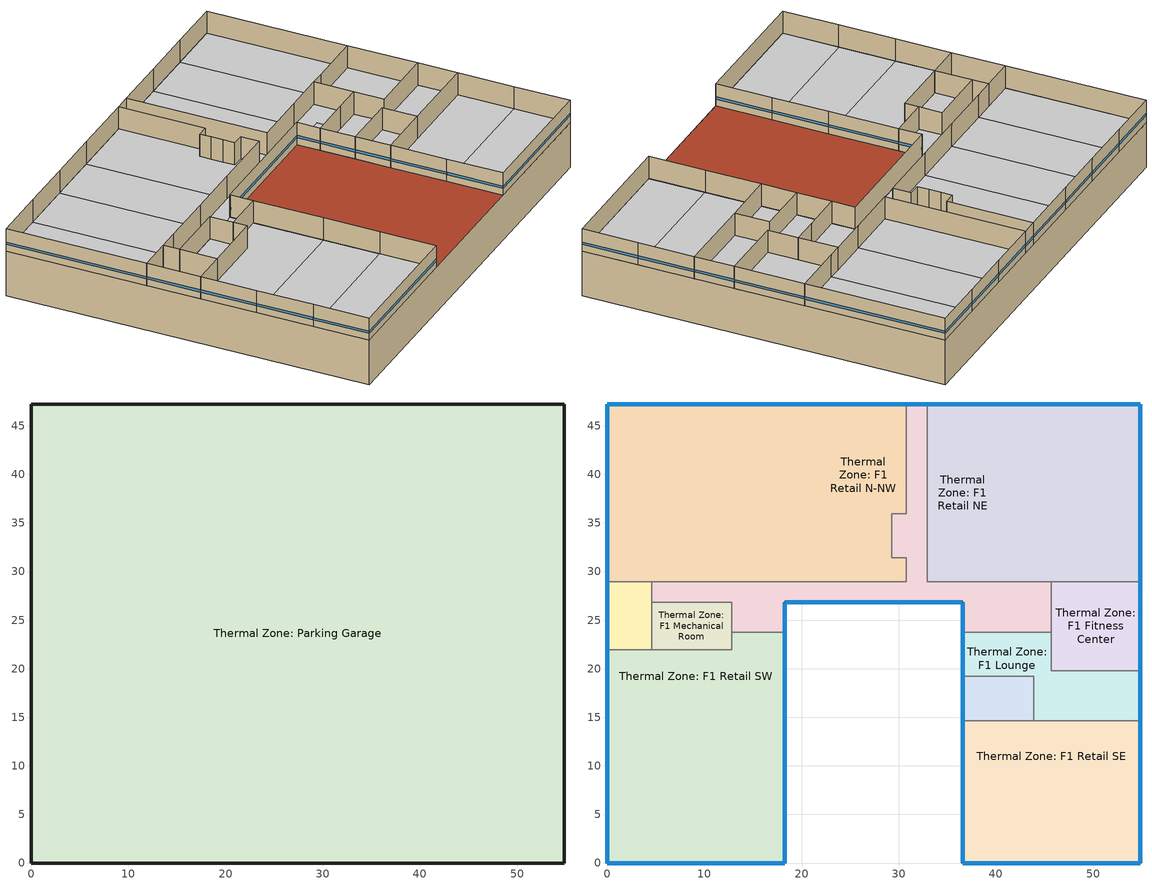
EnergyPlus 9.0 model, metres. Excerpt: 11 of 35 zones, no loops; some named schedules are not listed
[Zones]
Thermal Zone: Parking Garage
 floor ground (Surface 171 SlabOnOrBelowGradeF073): 54.86,47.24 54.86,0 0,0 0,47.24 z-6.1
 wall ground (Surface 172-uw BelowGradeWallC114): 0,0 54.86,0 z-6.1:0
 wall ground (Surface 173-uw BelowGradeWallC114): 0,47.24 0,0 z-6.1:0
 wall ground (Surface 174-uw BelowGradeWallC114): 54.86,47.24 0,47.24 z-6.1:0
 wall ground (Surface 175-uw BelowGradeWallC114): 54.86,0 54.86,47.24 z-6.1:0
 roof outside (FlatNonresWoodFramingAndOtherRoofUnconditioned): 36.58,0 36.58,26.82 18.29,26.82 18.29,0 z0
Thermal Zone: F1 Business Center
 floor to Thermal Zone: Parking Garage (OtherFloorU071): 43.89,19.2 43.89,14.63 36.58,14.63 36.58,19.2 z0
 wall outside (MetalFrameWallU062): 36.58,19.2 36.58,14.63 z0:3.05
 wall to Thermal Zone: F1 Lounge (MetalFrameWallInterior): 43.89,19.2 36.58,19.2 z0:3.05
 wall to Thermal Zone: F1 Corridor (MetalFrameWallInterior): 43.89,14.63 43.89,19.2 36.58,19.2 z0:3.05
 wall to Thermal Zone: F1 Retail SE (MetalFrameWallInterior): 36.58,14.63 43.89,14.63 z0:3.05
 window (Nonres Fixed Window): 36.58,19.18 36.58,14.66 z0.94:1.25
Thermal Zone: F1 Corridor
 floor to Thermal Zone: Parking Garage (OtherFloorU071): 30.78,32.92 30.78,31.39 29.26,31.39 29.26,32.92 z0; 30.78,34.44 30.78,32.92 29.26,32.92 29.26,34.44 z0; 30.78,35.97 30.78,34.44 29.26,34.44 29.26,35.97 z0; 32.92,47.24 32.92,28.96 45.72,28.96 45.72,23.77 42.06,23.77 42.06,26.82 4.57,26.82 4.57,28.96 30.78,28.96 30.78,47.24 z0; 18.29,26.82 18.29,23.77 12.8,23.77 12.8,26.82 z0; 42.06,26.82 42.06,23.77 36.58,23.77 36.58,26.82 z0
 wall outside (MetalFrameWallU062): 32.92,47.24 30.78,47.24 / 18.29,23.77 18.29,26.82 36.58,26.82 36.58,23.77 z0:3.05
 wall to Thermal Zone: F1 Retail N-NW (MetalFrameWallInterior): 30.78,47.24 30.78,35.97 29.26,35.97 29.26,34.44 29.26,32.92 29.26,31.39 30.78,31.39 30.78,28.96 21.95,28.96 14.63,28.96 7.32,28.96 4.57,28.96 z0:3.05
 wall to Thermal Zone: F1 Retail SW (MetalFrameWallInterior): 12.8,23.77 18.29,23.77 z0:3.05
 wall to Thermal Zone: F1 Lounge (MetalFrameWallInterior): 36.58,23.77 42.06,23.77 45.72,23.77 z0:3.05
 wall to Thermal Zone: F1 Mechanical Room (MetalFrameWallInterior): 4.57,26.82 12.8,26.82 12.8,23.77 z0:3.05
 wall to Thermal Zone: F1 Leasing Office (MetalFrameWallInterior): 4.57,28.96 4.57,26.82 z0:3.05
 wall to Thermal Zone: F1 Retail NE (MetalFrameWallInterior): 45.72,28.96 40.23,28.96 32.92,28.96 32.92,47.24 z0:3.05
 wall to Thermal Zone: F1 Fitness Center (MetalFrameWallInterior): 45.72,23.77 45.72,28.96 z0:3.05
 window (Nonres Fixed Window): 18.31,26.82 36.55,26.82 / 32.89,47.24 30.81,47.24 / 18.29,23.8 18.29,26.8 / 36.58,26.8 36.58,23.8 z0.94:1.25
Thermal Zone: F1 Fitness Center
 floor to Thermal Zone: Parking Garage (OtherFloorU071): 54.86,28.96 54.86,19.81 45.72,19.81 45.72,28.96 z0
 wall outside (MetalFrameWallU062): 54.86,19.81 54.86,28.96 z0:3.05
 wall to Thermal Zone: F1 Lounge (MetalFrameWallInterior): 45.72,23.77 45.72,19.81 54.86,19.81 z0:3.05
 wall to Thermal Zone: F1 Retail NE (MetalFrameWallInterior): 54.86,28.96 47.55,28.96 45.72,28.96 z0:3.05
 window (Nonres Fixed Window): 54.86,19.84 54.86,28.93 z0.94:1.25
Thermal Zone: F1 Leasing Office
 floor to Thermal Zone: Parking Garage (OtherFloorU071): 4.57,28.96 4.57,21.95 0,21.95 0,28.96 z0
 wall outside (MetalFrameWallU062): 0,28.96 0,21.95 z0:3.05
 wall to Thermal Zone: F1 Mechanical Room (MetalFrameWallInterior): 4.57,21.95 4.57,26.82 z0:3.05
 wall to Thermal Zone: F1 Retail SW (MetalFrameWallInterior): 0,21.95 4.57,21.95 z0:3.05
 wall to Thermal Zone: F1 Retail N-NW (MetalFrameWallInterior): 4.57,28.96 0,28.96 z0:3.05
 window (Nonres Fixed Window): 0,28.93 0,21.97 z0.94:1.25
Thermal Zone: F1 Lounge
 floor to Thermal Zone: Parking Garage (OtherFloorU071): 45.72,23.77 45.72,19.81 54.86,19.81 54.86,14.63 43.89,14.63 43.89,19.2 36.58,19.2 36.58,23.77 42.06,23.77 z0
 wall outside (MetalFrameWallU062): 36.58,23.77 36.58,19.2 / 54.86,14.63 54.86,19.81 z0:3.05
 wall to Thermal Zone: F1 Retail SE (MetalFrameWallInterior): 43.89,14.63 54.86,14.63 z0:3.05
 window (Nonres Fixed Window): 36.58,23.75 36.58,19.23 / 54.86,14.66 54.86,19.79 z0.94:1.25
Thermal Zone: F1 Mechanical Room
 floor to Thermal Zone: Parking Garage (OtherFloorU071): 12.8,26.82 12.8,21.95 4.57,21.95 4.57,26.82 z0
 wall to Thermal Zone: F1 Retail SW (MetalFrameWallInterior): 4.57,21.95 12.8,21.95 12.8,23.77 z0:3.05
Thermal Zone: F1 Retail N-NW
 floor to Thermal Zone: Parking Garage (OtherFloorU071): 7.32,47.24 7.32,28.96 0,28.96 0,47.24 z0; 14.63,47.24 14.63,28.96 7.32,28.96 7.32,47.24 z0; 21.95,47.24 21.95,28.96 14.63,28.96 14.63,47.24 z0; 30.78,47.24 30.78,35.97 29.26,35.97 29.26,31.39 30.78,31.39 30.78,28.96 21.95,28.96 21.95,47.24 z0
 wall outside (MetalFrameWallU062): 30.78,47.24 21.95,47.24 14.63,47.24 7.32,47.24 0,47.24 0,28.96 z0:3.05
 window (Nonres Fixed Window): 0,47.22 0,28.98 / 7.29,47.24 0.03,47.24 / 14.61,47.24 7.34,47.24 / 21.92,47.24 14.66,47.24 / 30.76,47.24 21.97,47.24 z0.94:1.25
Thermal Zone: F1 Retail NE
 floor to Thermal Zone: Parking Garage (OtherFloorU071): 40.23,47.24 40.23,28.96 32.92,28.96 32.92,47.24 z0; 47.55,47.24 47.55,28.96 40.23,28.96 40.23,47.24 z0; 54.86,47.24 54.86,28.96 47.55,28.96 47.55,47.24 z0
 wall outside (MetalFrameWallU062): 54.86,28.96 54.86,47.24 47.55,47.24 40.23,47.24 32.92,47.24 z0:3.05
 window (Nonres Fixed Window): 40.21,47.24 32.94,47.24 / 47.52,47.24 40.26,47.24 / 54.84,47.24 47.57,47.24 / 54.86,28.98 54.86,47.22 z0.94:1.25
Thermal Zone: F1 Retail SE
 floor to Thermal Zone: Parking Garage (OtherFloorU071): 54.86,14.63 54.86,7.32 36.58,7.32 36.58,14.63 z0; 54.86,7.32 54.86,0 36.58,0 36.58,7.32 z0
 wall outside (MetalFrameWallU062): 36.58,14.63 36.58,7.32 36.58,0 54.86,0 54.86,7.32 54.86,14.63 z0:3.05
 window (Nonres Fixed Window): 36.6,0 54.84,0 / 36.58,7.29 36.58,0.03 / 54.86,7.34 54.86,14.61 / 36.58,14.61 36.58,7.34 / 54.86,0.03 54.86,7.29 z0.94:1.25
Thermal Zone: F1 Retail SW
 floor to Thermal Zone: Parking Garage (OtherFloorU071): 18.29,7.32 18.29,0 0,0 0,7.32 z0; 18.29,14.63 18.29,7.32 0,7.32 0,14.63 z0; 18.29,23.77 18.29,14.63 0,14.63 0,21.95 12.8,21.95 12.8,23.77 z0
 wall outside (MetalFrameWallU062): 0,21.95 0,14.63 0,7.32 0,0 18.29,0 18.29,7.32 18.29,14.63 18.29,23.77 z0:3.05
 window (Nonres Fixed Window): 0,14.61 0,7.34 / 18.29,7.34 18.29,14.61 / 0,7.29 0,0.03 / 18.29,14.66 18.29,23.75 / 0,21.92 0,14.66 / 18.29,0.03 18.29,7.29 / 0.03,0 18.26,0 z0.94:1.25
[Building]
Building 1: North Axis {deg}=0; Solar Distribution=FullExterior; Maximum Number of Warmup Days=50
[Site:Location]
CA_FULLERTON-MUNI-AP_USA Design_Conditions: Latitude {deg}=33.87; Longitude {deg}=-117.98; Time Zone {hr}=-8; Elevation {m}=28.956
[Site:WaterMainsTemperature]
Calculation Method=Schedule; Temperature Schedule=WaterMainCZ08
[SizingPeriod:DesignDay] Day of Month=21; Dry-Bulb Temperature Range Modifier Type=DefaultMultipliers; Barometric Pressure {Pa}=100977; Rain Indicator=No; Snow Indicator=No; Daylight Saving Time Indicator=No
Name | Month | Day Type | Maximum Dry-Bulb Temperature {C} | Daily Dry-Bulb Temperature Range {deltaC} | Humidity Condition Type | Wetbulb or DewPoint at Maximum Dry-Bulb {C} | Wind Speed {m/s} | Wind Direction {deg} | Solar Model Indicator | ASHRAE Clear Sky Optical Depth for Beam Irradiance (taub) | ASHRAE Clear Sky Optical Depth for Diffuse Irradiance (taud) | Sky Clearness
CA_FULLERTON-MUNI-AP Ann Clg .4% Condns DB=>MWB | 8 | SummerDesignDay | 35 | 10.7 | Wetbulb | 19.4 | 2.9 | 220 | ASHRAETau | 0.373 | 2.475
CA_FULLERTON-MUNI-AP Ann Clg .4% Condns DP=>MDB | 8 | SummerDesignDay | 26.1 | 10.7 | Dewpoint | 19.4 | 2.9 | 220 | ASHRAETau | 0.373 | 2.475
CA_FULLERTON-MUNI-AP Ann Clg .4% Condns WB=>MDB | 8 | SummerDesignDay | 30.7 | 10.7 | Wetbulb | 22.4 | 2.9 | 220 | ASHRAETau | 0.373 | 2.475
CA_FULLERTON-MUNI-AP Ann Htg 99.6% Condns DB | 12 | WinterDesignDay | 4.3 | 0 | Wetbulb | 4.3 | 0.5 | 90 | ASHRAEClearSky |  |  | 0
[Material]
Name | Roughness | Thickness {m} | Conductivity {W/m-K} | Density {kg/m3} | Specific Heat {J/kg-K} | Thermal Absorptance | Solar Absorptance | Visible Absorptance
Air - Metal Wall Framing - 16 or 24 in. OC; Air - Metal Wall Framing - 16 or 24 in. OC 2 | Smooth | 0.1397 | 1.22017 | 1.28148 | 1004.832 | 0.9 | 0.7 | 0.7
Carpet - 3/4 in. | Smooth | 0.01905 | 0.0455183 | 288.332 | 1381.644 | 0.9 | 0.7 | 0.8
Compliance Insulation R13.99 | Smooth | 0.0567131 | 0.0230188 | 16.0185 | 1130.436 | 0.9 | 0.7 | 0.7
Compliance Insulation R9.83 | MediumRough | 0.0398691 | 0.0230188 | 16.0185 | 1130.436 | 0.9 | 0.7 | 0.8
Gypsum Board - 1/2 in. | Smooth | 0.0127 | 0.158656 | 640.739 | 1130.436 | 0.9 | 0.7 | 0.8
Gypsum Board - 5/8 in. | MediumRough | 0.016002 | 0.158656 | 640.739 | 1130.436 | 0.9 | 0.7 | 0.8
Metal Standing Seam - 1/16 in. | MediumRough | 0.0015875 | 2.21534 | 7820.53 | 502.416 | 0.85 | 0.37 | 0.85
Plywood - 5/8 in. | Smooth | 0.016002 | 0.11544 | 480.554 | 1884.06 | 0.9 | 0.7 | 0.7
Stucco - 7/8 in. | MediumRough | 0.022352 | 0.700948 | 1855.1 | 837.36 | 0.9 | 0.7 | 0.8
[WindowMaterial:SimpleGlazingSystem]
Nonres Fixed Window Material: U-Factor {W/m2-K}=2.04417; Solar Heat Gain Coefficient=0.25; Visible Transmittance=0.42
[Construction]
FlatNonresWoodFramingAndOtherRoofUnconditioned: Metal Standing Seam - 1/16 in.
MetalFrameWallInterior: Gypsum Board - 5/8 in., Air - Metal Wall Framing - 16 or 24 in. OC 2, Gypsum Board - 5/8 in.
MetalFrameWallU062: Stucco - 7/8 in., Compliance Insulation R13.99, Air - Metal Wall Framing - 16 or 24 in. OC, Gypsum Board - 1/2 in.
Nonres Fixed Window: Nonres Fixed Window Material
OtherFloorU071: Compliance Insulation R9.83, Plywood - 5/8 in., Carpet - 3/4 in.
[Construction:CfactorUndergroundWall] C-Factor {W/m2-K}=6.47322; Height {m}=6.096
Surface 172-uw BelowGradeWallC114; Surface 173-uw BelowGradeWallC114; Surface 174-uw BelowGradeWallC114; Surface 175-uw BelowGradeWallC114
[Construction:FfactorGroundFloor]
Surface 171 SlabOnOrBelowGradeF073: F-Factor {W/m-K}=1.26344; Area {m2}=2591.99; PerimeterExposed {m}=0
[Zone] Multiplier=1
Name | Part of Total Floor Area
Thermal Zone: F1 Business Center; Thermal Zone: F1 Fitness Center; Thermal Zone: F1 Leasing Office; Thermal Zone: F1 Lounge; Thermal Zone: F1 Mechanical Room; Thermal Zone: Parking Garage
Thermal Zone: F1 Corridor; Thermal Zone: F1 Retail N-NW; Thermal Zone: F1 Retail NE; Thermal Zone: F1 Retail SE; Thermal Zone: F1 Retail SW | Yes
[People] Fraction Radiant=0.3
Name | Zone or ZoneList | Number of People Schedule | Number of People Calculation Method | People per Zone Floor Area {person/m2} | Sensible Heat Fraction | Activity Level Schedule | Number of People
F1 Business Center People | Thermal Zone: F1 Business Center | RetailOccupancy | People/Area | 0.358815 | 0.6125 | F1 Business Center People Activity Level
F1 Corridor People | Thermal Zone: F1 Corridor | RetailOccupancy | People |  | 0.5 | F1 Corridor People Activity Level | 7.425
F1 Elevator Core People | Thermal Zone: F1 Corridor | RetailOccupancy | People |  | 0.5 | F1 Elevator Core People Activity Level | 0.0375
F1 Elevator N People | Thermal Zone: F1 Corridor | RetailOccupancy | People |  | 0.5 | F1 Elevator N People Activity Level | 0.0375
F1 Elevator S People | Thermal Zone: F1 Corridor | RetailOccupancy | People |  | 0.5 | F1 Elevator S People Activity Level | 0.0375
F1 Stairs E People | Thermal Zone: F1 Corridor | RetailOccupancy | People |  | 0.5 | F1 Stairs E People Activity Level | 0.9
F1 Stairs W People | Thermal Zone: F1 Corridor | RetailOccupancy | People |  | 0.5 | F1 Stairs W People Activity Level | 0.9
F1 Fitness Center People | Thermal Zone: F1 Fitness Center | RetailOccupancy | People/Area | 0.107639 | 0.225664 | F1 Fitness Center People Activity Level
F1 Leasing Office People | Thermal Zone: F1 Leasing Office | RetailOccupancy | People/Area | 0.0538196 | 0.555556 | F1 Leasing Office People Activity Level
F1 Lounge People | Thermal Zone: F1 Lounge | RetailOccupancy | People/Area | 0.358815 | 0.5 | F1 Lounge People Activity Level
F1 Mechanical Room People | Thermal Zone: F1 Mechanical Room | RetailOccupancy | People/Area | 0.0161459 | 0.5 | F1 Mechanical Room People Activity Level
F1 Retail N Core People | Thermal Zone: F1 Retail N-NW | RetailOccupancy | People |  | 0.555556 | F1 Retail N Core People Activity Level | 13.8778
F1 Retail NW Inner Core People | Thermal Zone: F1 Retail N-NW | RetailOccupancy | People |  | 0.555556 | F1 Retail NW Inner Core People Activity Level | 12.0024
F1 Retail NW Outer Core People | Thermal Zone: F1 Retail N-NW | RetailOccupancy | People |  | 0.555556 | F1 Retail NW Outer Core People Activity Level | 12.0024
F1 Retail NW Outer People | Thermal Zone: F1 Retail N-NW | RetailOccupancy | People |  | 0.555556 | F1 Retail NW Outer People Activity Level | 12.0024
F1 Retail NE Core People | Thermal Zone: F1 Retail NE | RetailOccupancy | People |  | 0.555556 | F1 Retail NE Core People Activity Level | 12.0024
F1 Retail NE Inner People | Thermal Zone: F1 Retail NE | RetailOccupancy | People |  | 0.555556 | F1 Retail NE Inner People Activity Level | 12.0024
F1 Retail NE Outer People | Thermal Zone: F1 Retail NE | RetailOccupancy | People |  | 0.555556 | F1 Retail NE Outer People Activity Level | 12.0024
F1 Retail SE Bottom People | Thermal Zone: F1 Retail SE | RetailOccupancy | People |  | 0.555556 | F1 Retail SE Bottom People Activity Level | 12.0024
F1 Retail SE Top People | Thermal Zone: F1 Retail SE | RetailOccupancy | People |  | 0.555556 | F1 Retail SE Top People Activity Level | 12.0024
F1 Retail SW Bottom People | Thermal Zone: F1 Retail SW | RetailOccupancy | People |  | 0.555556 | F1 Retail SW Bottom People Activity Level | 12.0024
F1 Retail SW Core People | Thermal Zone: F1 Retail SW | RetailOccupancy | People |  | 0.555556 | F1 Retail SW Core People Activity Level | 12.0024
F1 Retail SW Top People | Thermal Zone: F1 Retail SW | RetailOccupancy | People |  | 0.555556 | F1 Retail SW Top People Activity Level | 12.90258
Parking Garage People | Thermal Zone: Parking Garage | ParkingOccupancy | People/Area | 0.0269098 | 0.555556 | Parking Garage People Activity Level
[Lights] Return Air Fraction=0; Fraction Radiant=0.58; Fraction Replaceable=1
Name | Zone or ZoneList | Schedule | Design Level Calculation Method | Watts per Zone Floor Area {W/m2} | Lighting Level {W}
F1 Business Center Regulated Lights | Thermal Zone: F1 Business Center | RetailLights | Watts/Area | 9.14932
F1 Corridor Regulated Lights | Thermal Zone: F1 Corridor | RetailLights | LightingLevel |  | 891
F1 Elevator Core Regulated Lights; F1 Elevator N Regulated Lights; F1 Elevator S Regulated Lights | Thermal Zone: F1 Corridor | RetailLights | LightingLevel |  | 10
F1 Stairs E Regulated Lights; F1 Stairs W Regulated Lights | Thermal Zone: F1 Corridor | RetailLights | LightingLevel |  | 90
F1 Fitness Center Regulated Lights | Thermal Zone: F1 Fitness Center | RetailLights | Watts/Area | 5.38196
F1 Leasing Office Regulated Lights | Thermal Zone: F1 Leasing Office | RetailLights | Watts/Area | 6.99654
F1 Lounge Regulated Lights | Thermal Zone: F1 Lounge | RetailLights | Watts/Area | 6.99654
F1 Mechanical Room Regulated Lights | Thermal Zone: F1 Mechanical Room | RetailLights | Watts/Area | 4.30556
F1 Retail N Core Regulated Lights | Thermal Zone: F1 Retail N-NW | RetailLights | LightingLevel |  | 1665
F1 Retail NW Inner Core Regulated Lights; F1 Retail NW Outer Core Regulated Lights; F1 Retail NW Outer Regulated Lights | Thermal Zone: F1 Retail N-NW | RetailLights | LightingLevel |  | 1440
F1 Retail NE Core Regulated Lights; F1 Retail NE Inner Regulated Lights; F1 Retail NE Outer Regulated Lights | Thermal Zone: F1 Retail NE | RetailLights | LightingLevel |  | 1440
F1 Retail SE Bottom Regulated Lights; F1 Retail SE Top Regulated Lights | Thermal Zone: F1 Retail SE | RetailLights | LightingLevel |  | 1440
F1 Retail SW Bottom Regulated Lights; F1 Retail SW Core Regulated Lights | Thermal Zone: F1 Retail SW | RetailLights | LightingLevel |  | 1440
F1 Retail SW Top Regulated Lights | Thermal Zone: F1 Retail SW | RetailLights | LightingLevel |  | 1548
Parking Garage Regulated Lights | Thermal Zone: Parking Garage | ParkingLights | Watts/Area | 1.07639
[ElectricEquipment] Schedule=RetailReceptacle; Fraction Latent=0; Fraction Radiant=0.2; Fraction Lost=0
Name | Zone or ZoneList | Design Level Calculation Method | Watts per Zone Floor Area {W/m2} | Design Level {W}
F1 Business Center Recepticle Loads | Thermal Zone: F1 Business Center | Watts/Area | 10.7639
F1 Elevator Core Recepticle Loads; F1 Elevator N Recepticle Loads; F1 Elevator S Recepticle Loads | Thermal Zone: F1 Corridor | EquipmentLevel |  | 75
F1 Fitness Center Recepticle Loads | Thermal Zone: F1 Fitness Center | Watts/Area | 5.38196
F1 Leasing Office Recepticle Loads | Thermal Zone: F1 Leasing Office | Watts/Area | 16.1459
F1 Lounge Recepticle Loads | Thermal Zone: F1 Lounge | Watts/Area | 10.7639
F1 Mechanical Room Recepticle Loads | Thermal Zone: F1 Mechanical Room | Watts/Area | 32.2917
F1 Retail N Core Recepticle Loads | Thermal Zone: F1 Retail N-NW | EquipmentLevel |  | 1665
F1 Retail NW Inner Core Recepticle Loads; F1 Retail NW Outer Core Recepticle Loads; F1 Retail NW Outer Recepticle Loads | Thermal Zone: F1 Retail N-NW | EquipmentLevel |  | 1440
F1 Retail NE Core Recepticle Loads; F1 Retail NE Inner Recepticle Loads; F1 Retail NE Outer Recepticle Loads | Thermal Zone: F1 Retail NE | EquipmentLevel |  | 1440
F1 Retail SE Bottom Recepticle Loads; F1 Retail SE Top Recepticle Loads | Thermal Zone: F1 Retail SE | EquipmentLevel |  | 1440
F1 Retail SW Bottom Recepticle Loads; F1 Retail SW Core Recepticle Loads | Thermal Zone: F1 Retail SW | EquipmentLevel |  | 1440
F1 Retail SW Top Recepticle Loads | Thermal Zone: F1 Retail SW | EquipmentLevel |  | 1548
[ZoneInfiltration:DesignFlowRate] Temperature Term Coefficient=0; Velocity Squared Term Coefficient=0
Name | Zone or ZoneList | Schedule | Design Flow Rate Calculation Method | Flow per Exterior Surface Area {m3/s-m2} | Constant Term Coefficient | Velocity Term Coefficient | Design Flow Rate {m3/s}
F1 Business Center Space Infiltration Design Flow Rate 1 | Thermal Zone: F1 Business Center | RetailInfiltration | Flow/ExteriorWallArea | 0.000227584 | 0 | 0.224052
F1 Corridor Space Infiltration Design Flow Rate 1 | Thermal Zone: F1 Corridor | RetailInfiltration | Flow/Zone |  | 0 | 0.224052 | 0.014166
F1 Elevator Core Space Infiltration Design Flow Rate 1; F1 Elevator N Space Infiltration Design Flow Rate 1; F1 Elevator S Space Infiltration Design Flow Rate 1 | Thermal Zone: F1 Corridor | On | Flow/Zone |  | 0 | 0.224052 | 0
F1 Stairs E Space Infiltration Design Flow Rate 1; F1 Stairs W Space Infiltration Design Flow Rate 1 | Thermal Zone: F1 Corridor | RetailInfiltration | Flow/Zone |  | 0 | 0.224052 | 0.00211432
F1 Fitness Center Space Infiltration Design Flow Rate 1 | Thermal Zone: F1 Fitness Center | RetailInfiltration | Flow/ExteriorWallArea | 0.000227584 | 0 | 0.224052
F1 Leasing Office Space Infiltration Design Flow Rate 1 | Thermal Zone: F1 Leasing Office | RetailInfiltration | Flow/ExteriorWallArea | 0.000227584 | 0 | 0.224052
F1 Lounge Space Infiltration Design Flow Rate 1 | Thermal Zone: F1 Lounge | RetailInfiltration | Flow/ExteriorWallArea | 0.000227584 | 0 | 0.224052
F1 Mechanical Room Space Infiltration Design Flow Rate 1 | Thermal Zone: F1 Mechanical Room | RetailInfiltration | Flow/ExteriorWallArea | 0.000227584 | 0 | 0.224052
F1 Retail N Core Space Infiltration Design Flow Rate 1 | Thermal Zone: F1 Retail N-NW | RetailInfiltration | Flow/Zone |  | 0 | 0.224052 | 0.00613154
F1 Retail NW Inner Core Space Infiltration Design Flow Rate 1; F1 Retail NW Outer Core Space Infiltration Design Flow Rate 1 | Thermal Zone: F1 Retail N-NW | RetailInfiltration | Flow/Zone |  | 0 | 0.224052 | 0.00507438
F1 Retail NW Outer Space Infiltration Design Flow Rate 1 | Thermal Zone: F1 Retail N-NW | RetailInfiltration | Flow/Zone |  | 0 | 0.224052 | 0.0177603
F1 Retail NE Core Space Infiltration Design Flow Rate 1; F1 Retail NE Inner Space Infiltration Design Flow Rate 1 | Thermal Zone: F1 Retail NE | RetailInfiltration | Flow/Zone |  | 0 | 0.224052 | 0.00507438
F1 Retail NE Outer Space Infiltration Design Flow Rate 1 | Thermal Zone: F1 Retail NE | RetailInfiltration | Flow/Zone |  | 0 | 0.224052 | 0.0177603
F1 Retail SE Bottom Space Infiltration Design Flow Rate 1 | Thermal Zone: F1 Retail SE | RetailInfiltration | Flow/Zone |  | 0 | 0.224052 | 0.0228347
F1 Retail SE Top Space Infiltration Design Flow Rate 1 | Thermal Zone: F1 Retail SE | RetailInfiltration | Flow/Zone |  | 0 | 0.224052 | 0.0101488
F1 Retail SW Bottom Space Infiltration Design Flow Rate 1 | Thermal Zone: F1 Retail SW | RetailInfiltration | Flow/Zone |  | 0 | 0.224052 | 0.0228347
F1 Retail SW Core Space Infiltration Design Flow Rate 1 | Thermal Zone: F1 Retail SW | RetailInfiltration | Flow/Zone |  | 0 | 0.224052 | 0.0101488
F1 Retail SW Top Space Infiltration Design Flow Rate 1 | Thermal Zone: F1 Retail SW | RetailInfiltration | Flow/Zone |  | 0 | 0.224052 | 0.0114174
Parking Garage Space Infiltration Design Flow Rate 1 | Thermal Zone: Parking Garage | On | Flow/ExteriorWallArea | 0.000227584 | 0 | 0.224052
Parking Garage Space Infiltration Design Flow Rate 2 | Thermal Zone: Parking Garage | ParkingHVACAvail | Flow/Zone |  | 1 | 0 | 9.8755
[Zone equipment]
Thermal Zone: Parking Garage: Thermal Zone: Parking Garage PropExhFan
[Sizing:Zone]
Thermal Zone: Parking Garage: Zone Cooling Design Supply Air Temperature Input Method=SupplyAirTemperature; Zone Cooling Design Supply Air Temperature {C}=14; Zone Cooling Design Supply Air Temperature Difference {deltaC}=11.11; Zone Heating Design Supply Air Temperature Input Method=SupplyAirTemperature; Zone Heating Design Supply Air Temperature {C}=40; Zone Heating Design Supply Air Temperature Difference {deltaC}=11.11; Zone Cooling Design Supply Air Humidity Ratio {kgWater/kgDryAir}=0.0085; Zone Heating Design Supply Air Humidity Ratio {kgWater/kgDryAir}=0.008; Design Specification Outdoor Air Object=Thermal Zone: Parking Garage Design Specification Outdoor Air; Zone Heating Sizing Factor=1; Zone Cooling Sizing Factor=1; Cooling Design Air Flow Method=DesignDay; Cooling Design Air Flow Rate {m3/s}=0; Cooling Minimum Air Flow per Zone Floor Area {m3/s-m2}=0; Cooling Minimum Air Flow {m3/s}=0; Cooling Minimum Air Flow Fraction=0; Heating Design Air Flow Method=DesignDay; Heating Design Air Flow Rate {m3/s}=0; Heating Maximum Air Flow per Zone Floor Area {m3/s-m2}=0; Heating Maximum Air Flow {m3/s}=0; Heating Maximum Air Flow Fraction=0; Design Specification Zone Air Distribution Object=Thermal Zone: Parking Garage Design Spec Zone Air Dist; Account for Dedicated Outdoor Air System=No
[DesignSpecification:ZoneAirDistribution]
Thermal Zone: Parking Garage Design Spec Zone Air Dist: Zone Air Distribution Effectiveness in Cooling Mode=1; Zone Air Distribution Effectiveness in Heating Mode=1
[DesignSpecification:OutdoorAir]
Thermal Zone: Parking Garage Design Specification Outdoor Air: Outdoor Air Method=Maximum; Outdoor Air Flow per Person {m3/s-person}=0; Outdoor Air Flow per Zone Floor Area {m3/s-m2}=0; Outdoor Air Flow per Zone {m3/s}=0; Outdoor Air Flow Air Changes per Hour {1/hr}=0
[InternalMass] Construction=MetalFrameWallInterior
Name | Zone | Surface Area {m2}
Merged Surface 161 - Surface 161 Reversed; Merged Surface 163 - Surface 163 Reversed; Merged Surface 53 - Surface 53 Reversed; Merged Surface 54 - Surface 54 Reversed | Thermal Zone: F1 Corridor | 4.645152
Merged Surface 41 - Surface 41 Reversed | Thermal Zone: F1 Corridor | 9.290304
Merged Surface 44 - Surface 44 Reversed | Thermal Zone: F1 Corridor | 16.7225
Merged Surface 52 - Surface 52 Reversed | Thermal Zone: F1 Corridor | 4.64515
Merged Surface 107 - Surface 107 Reversed; Merged Surface 118 - Surface 118 Reversed; Merged Surface 127 - Surface 127 Reversed | Thermal Zone: F1 Retail N-NW | 55.7418
Merged Surface 143 - Surface 143 Reversed; Merged Surface 145 - Surface 145 Reversed | Thermal Zone: F1 Retail NE | 55.7418
Merged Surface 8 - Surface 8 Reversed | Thermal Zone: F1 Retail SE | 55.7418
Merged Surface 16 - Surface 16 Reversed; Merged Surface 3 - Surface 3 Reversed | Thermal Zone: F1 Retail SW | 55.7418
[Schedule:Year]
RetailLights: RetailLightsWk, 1, 1, 12, 31
On: OnWk, 1, 1, 12, 31
ParkingLights: ParkingLightsWk, 1, 1, 12, 31
ParkingHVACAvail: ParkingHVACAvailWk, 1, 1, 12, 31
ParkingOccupancy: ParkingOccupancyWk, 1, 1, 12, 31
RetailInfiltration: RetailInfiltrationWk, 1, 1, 12, 31
RetailOccupancy: RetailOccupancyWk, 1, 1, 12, 31
RetailReceptacle: RetailReceptacleWk, 1, 1, 12, 31
WaterMainCZ08: WaterMainCZ08JanWk, 1, 1, 1, 31, WaterMainCZ08FebWk, 2, 1, 2, 28, WaterMainCZ08MarWk, 3, 1, 3, 31, WaterMainCZ08AprWk, 4, 1, 4, 30, WaterMainCZ08MayWk, 5, 1, 5, 31, WaterMainCZ08JunWk, 6, 1, 6, 30, WaterMainCZ08JulWk, 7, 1, 7, 31, WaterMainCZ08AugWk, 8, 1, 8, 31, WaterMainCZ08SepWk, 9, 1, 9, 30, WaterMainCZ08OctWk, 10, 1, 10, 31, WaterMainCZ08NovWk, 11, 1, 11, 30, WaterMainCZ08DecWk, 12, 1, 12, 31
F1 Business Center People Activity Level: F1 Business Center People Activity Level Week Rule - Jan1-Dec31, 1, 1, 12, 31
F1 Corridor People Activity Level: F1 Corridor People Activity Level Week Rule - Jan1-Dec31, 1, 1, 12, 31
F1 Elevator Core People Activity Level: F1 Elevator Core People Activity Level Week Rule - Jan1-Dec31, 1, 1, 12, 31
F1 Elevator N People Activity Level: F1 Elevator N People Activity Level Week Rule - Jan1-Dec31, 1, 1, 12, 31
F1 Elevator S People Activity Level: F1 Elevator S People Activity Level Week Rule - Jan1-Dec31, 1, 1, 12, 31
F1 Fitness Center People Activity Level: F1 Fitness Center People Activity Level Week Rule - Jan1-Dec31, 1, 1, 12, 31
F1 Leasing Office People Activity Level: F1 Leasing Office People Activity Level Week Rule - Jan1-Dec31, 1, 1, 12, 31
F1 Lounge People Activity Level: F1 Lounge People Activity Level Week Rule - Jan1-Dec31, 1, 1, 12, 31
F1 Mechanical Room People Activity Level: F1 Mechanical Room People Activity Level Week Rule - Jan1-Dec31, 1, 1, 12, 31
F1 Retail N Core People Activity Level: F1 Retail N Core People Activity Level Week Rule - Jan1-Dec31, 1, 1, 12, 31
F1 Retail NE Core People Activity Level: F1 Retail NE Core People Activity Level Week Rule - Jan1-Dec31, 1, 1, 12, 31
F1 Retail NE Inner People Activity Level: F1 Retail NE Inner People Activity Level Week Rule - Jan1-Dec31, 1, 1, 12, 31
F1 Retail NE Outer People Activity Level: F1 Retail NE Outer People Activity Level Week Rule - Jan1-Dec31, 1, 1, 12, 31
F1 Retail NW Inner Core People Activity Level: F1 Retail NW Inner Core People Activity Level Week Rule - Jan1-Dec31, 1, 1, 12, 31
F1 Retail NW Outer Core People Activity Level: F1 Retail NW Outer Core People Activity Level Week Rule - Jan1-Dec31, 1, 1, 12, 31
F1 Retail NW Outer People Activity Level: F1 Retail NW Outer People Activity Level Week Rule - Jan1-Dec31, 1, 1, 12, 31
F1 Retail SE Bottom People Activity Level: F1 Retail SE Bottom People Activity Level Week Rule - Jan1-Dec31, 1, 1, 12, 31
F1 Retail SE Top People Activity Level: F1 Retail SE Top People Activity Level Week Rule - Jan1-Dec31, 1, 1, 12, 31
F1 Retail SW Bottom People Activity Level: F1 Retail SW Bottom People Activity Level Week Rule - Jan1-Dec31, 1, 1, 12, 31
F1 Retail SW Core People Activity Level: F1 Retail SW Core People Activity Level Week Rule - Jan1-Dec31, 1, 1, 12, 31
F1 Retail SW Top People Activity Level: F1 Retail SW Top People Activity Level Week Rule - Jan1-Dec31, 1, 1, 12, 31
F1 Stairs E People Activity Level: F1 Stairs E People Activity Level Week Rule - Jan1-Dec31, 1, 1, 12, 31
F1 Stairs W People Activity Level: F1 Stairs W People Activity Level Week Rule - Jan1-Dec31, 1, 1, 12, 31
Parking Garage People Activity Level: Parking Garage People Activity Level Week Rule - Jan1-Dec31, 1, 1, 12, 31
[Schedule:Week:Daily]
RetailLightsWk: RetailLightsSun, RetailLightsWD, RetailLightsWD, RetailLightsWD, RetailLightsWD, RetailLightsWD, RetailLightsSat, RetailLightsSun, OnDay, OffDay, RetailLightsSun, RetailLightsSun
OnWk: OnDay, OnDay, OnDay, OnDay, OnDay, OnDay, OnDay, OnDay, OnDay, OnDay, OnDay, OnDay
ParkingLightsWk: ParkingLightsSun, ParkingLightsWD, ParkingLightsWD, ParkingLightsWD, ParkingLightsWD, ParkingLightsWD, ParkingLightsSat, ParkingLightsSun, OnDay, OffDay, ParkingLightsSun, ParkingLightsSun
ParkingHVACAvailWk: ParkingHVACAvailSun, ParkingHVACAvailWD, ParkingHVACAvailWD, ParkingHVACAvailWD, ParkingHVACAvailWD, ParkingHVACAvailWD, ParkingHVACAvailSat, ParkingHVACAvailSun, AllOnHVACAvailDay, AllOnHVACAvailDay, ParkingHVACAvailSun, ParkingHVACAvailSun
ParkingOccupancyWk: ParkingOccupancySun, ParkingOccupancyWD, ParkingOccupancyWD, ParkingOccupancyWD, ParkingOccupancyWD, ParkingOccupancyWD, ParkingOccupancySat, ParkingOccupancySun, OnDay, OffDay, ParkingOccupancySun, ParkingOccupancySun
RetailInfiltrationWk: RetailInfiltrationSun, RetailInfiltrationWD, RetailInfiltrationWD, RetailInfiltrationWD, RetailInfiltrationWD, RetailInfiltrationWD, RetailInfiltrationSat, RetailInfiltrationSun, RetailInfiltrationWD, RetailInfiltrationWD, RetailInfiltrationSun, RetailInfiltrationSun
RetailOccupancyWk: RetailOccupancySun, RetailOccupancyWD, RetailOccupancyWD, RetailOccupancyWD, RetailOccupancyWD, RetailOccupancyWD, RetailOccupancySat, RetailOccupancySun, OnDay, OffDay, RetailOccupancySun, RetailOccupancySun
RetailReceptacleWk: RetailReceptacleSun, RetailReceptacleWD, RetailReceptacleWD, RetailReceptacleWD, RetailReceptacleWD, RetailReceptacleWD, RetailReceptacleSat, RetailReceptacleSun, OnDay, OffDay, RetailReceptacleSun, RetailReceptacleSun
WaterMainCZ08AprWk: WaterMainCZ08Apr, WaterMainCZ08Apr, WaterMainCZ08Apr, WaterMainCZ08Apr, WaterMainCZ08Apr, WaterMainCZ08Apr, WaterMainCZ08Apr, WaterMainCZ08Apr, WaterMainCZ08Apr, WaterMainCZ08Apr, WaterMainCZ08Apr, WaterMainCZ08Apr
WaterMainCZ08AugWk: WaterMainCZ08Aug, WaterMainCZ08Aug, WaterMainCZ08Aug, WaterMainCZ08Aug, WaterMainCZ08Aug, WaterMainCZ08Aug, WaterMainCZ08Aug, WaterMainCZ08Aug, WaterMainCZ08Aug, WaterMainCZ08Aug, WaterMainCZ08Aug, WaterMainCZ08Aug
WaterMainCZ08DecWk: WaterMainCZ08Dec, WaterMainCZ08Dec, WaterMainCZ08Dec, WaterMainCZ08Dec, WaterMainCZ08Dec, WaterMainCZ08Dec, WaterMainCZ08Dec, WaterMainCZ08Dec, WaterMainCZ08Dec, WaterMainCZ08Dec, WaterMainCZ08Dec, WaterMainCZ08Dec
WaterMainCZ08FebWk: WaterMainCZ08Feb, WaterMainCZ08Feb, WaterMainCZ08Feb, WaterMainCZ08Feb, WaterMainCZ08Feb, WaterMainCZ08Feb, WaterMainCZ08Feb, WaterMainCZ08Feb, WaterMainCZ08Feb, WaterMainCZ08Feb, WaterMainCZ08Feb, WaterMainCZ08Feb
WaterMainCZ08JanWk: WaterMainCZ08Jan, WaterMainCZ08Jan, WaterMainCZ08Jan, WaterMainCZ08Jan, WaterMainCZ08Jan, WaterMainCZ08Jan, WaterMainCZ08Jan, WaterMainCZ08Jan, WaterMainCZ08Jan, WaterMainCZ08Jan, WaterMainCZ08Jan, WaterMainCZ08Jan
WaterMainCZ08JulWk: WaterMainCZ08Jul, WaterMainCZ08Jul, WaterMainCZ08Jul, WaterMainCZ08Jul, WaterMainCZ08Jul, WaterMainCZ08Jul, WaterMainCZ08Jul, WaterMainCZ08Jul, WaterMainCZ08Jul, WaterMainCZ08Jul, WaterMainCZ08Jul, WaterMainCZ08Jul
WaterMainCZ08JunWk: WaterMainCZ08Jun, WaterMainCZ08Jun, WaterMainCZ08Jun, WaterMainCZ08Jun, WaterMainCZ08Jun, WaterMainCZ08Jun, WaterMainCZ08Jun, WaterMainCZ08Jun, WaterMainCZ08Jun, WaterMainCZ08Jun, WaterMainCZ08Jun, WaterMainCZ08Jun
WaterMainCZ08MarWk: WaterMainCZ08Mar, WaterMainCZ08Mar, WaterMainCZ08Mar, WaterMainCZ08Mar, WaterMainCZ08Mar, WaterMainCZ08Mar, WaterMainCZ08Mar, WaterMainCZ08Mar, WaterMainCZ08Mar, WaterMainCZ08Mar, WaterMainCZ08Mar, WaterMainCZ08Mar
WaterMainCZ08MayWk: WaterMainCZ08May, WaterMainCZ08May, WaterMainCZ08May, WaterMainCZ08May, WaterMainCZ08May, WaterMainCZ08May, WaterMainCZ08May, WaterMainCZ08May, WaterMainCZ08May, WaterMainCZ08May, WaterMainCZ08May, WaterMainCZ08May
WaterMainCZ08NovWk: WaterMainCZ08Nov, WaterMainCZ08Nov, WaterMainCZ08Nov, WaterMainCZ08Nov, WaterMainCZ08Nov, WaterMainCZ08Nov, WaterMainCZ08Nov, WaterMainCZ08Nov, WaterMainCZ08Nov, WaterMainCZ08Nov, WaterMainCZ08Nov, WaterMainCZ08Nov
WaterMainCZ08OctWk: WaterMainCZ08Oct, WaterMainCZ08Oct, WaterMainCZ08Oct, WaterMainCZ08Oct, WaterMainCZ08Oct, WaterMainCZ08Oct, WaterMainCZ08Oct, WaterMainCZ08Oct, WaterMainCZ08Oct, WaterMainCZ08Oct, WaterMainCZ08Oct, WaterMainCZ08Oct
WaterMainCZ08SepWk: WaterMainCZ08Sep, WaterMainCZ08Sep, WaterMainCZ08Sep, WaterMainCZ08Sep, WaterMainCZ08Sep, WaterMainCZ08Sep, WaterMainCZ08Sep, WaterMainCZ08Sep, WaterMainCZ08Sep, WaterMainCZ08Sep, WaterMainCZ08Sep, WaterMainCZ08Sep
F1 Business Center People Activity Level Week Rule - Jan1-Dec31: {933fc321-ebe1-45af-bd76-1e65a49024e8}, {933fc321-ebe1-45af-bd76-1e65a49024e8}, {933fc321-ebe1-45af-bd76-1e65a49024e8}, {933fc321-ebe1-45af-bd76-1e65a49024e8}, {933fc321-ebe1-45af-bd76-1e65a49024e8}, {933fc321-ebe1-45af-bd76-1e65a49024e8}, {933fc321-ebe1-45af-bd76-1e65a49024e8}, {933fc321-ebe1-45af-bd76-1e65a49024e8}, {933fc321-ebe1-45af-bd76-1e65a49024e8}, {933fc321-ebe1-45af-bd76-1e65a49024e8}, {933fc321-ebe1-45af-bd76-1e65a49024e8}, {933fc321-ebe1-45af-bd76-1e65a49024e8}
F1 Corridor People Activity Level Week Rule - Jan1-Dec31: {fca60cf4-d436-4012-a815-b53ff88c10af}, {fca60cf4-d436-4012-a815-b53ff88c10af}, {fca60cf4-d436-4012-a815-b53ff88c10af}, {fca60cf4-d436-4012-a815-b53ff88c10af}, {fca60cf4-d436-4012-a815-b53ff88c10af}, {fca60cf4-d436-4012-a815-b53ff88c10af}, {fca60cf4-d436-4012-a815-b53ff88c10af}, {fca60cf4-d436-4012-a815-b53ff88c10af}, {fca60cf4-d436-4012-a815-b53ff88c10af}, {fca60cf4-d436-4012-a815-b53ff88c10af}, {fca60cf4-d436-4012-a815-b53ff88c10af}, {fca60cf4-d436-4012-a815-b53ff88c10af}
F1 Elevator Core People Activity Level Week Rule - Jan1-Dec31: {2209a33d-ab69-4036-9b73-ce78d13e20a3}, {2209a33d-ab69-4036-9b73-ce78d13e20a3}, {2209a33d-ab69-4036-9b73-ce78d13e20a3}, {2209a33d-ab69-4036-9b73-ce78d13e20a3}, {2209a33d-ab69-4036-9b73-ce78d13e20a3}, {2209a33d-ab69-4036-9b73-ce78d13e20a3}, {2209a33d-ab69-4036-9b73-ce78d13e20a3}, {2209a33d-ab69-4036-9b73-ce78d13e20a3}, {2209a33d-ab69-4036-9b73-ce78d13e20a3}, {2209a33d-ab69-4036-9b73-ce78d13e20a3}, {2209a33d-ab69-4036-9b73-ce78d13e20a3}, {2209a33d-ab69-4036-9b73-ce78d13e20a3}
F1 Elevator N People Activity Level Week Rule - Jan1-Dec31: {9dd25a89-4265-48c0-83cf-e1ad93bfb4d7}, {9dd25a89-4265-48c0-83cf-e1ad93bfb4d7}, {9dd25a89-4265-48c0-83cf-e1ad93bfb4d7}, {9dd25a89-4265-48c0-83cf-e1ad93bfb4d7}, {9dd25a89-4265-48c0-83cf-e1ad93bfb4d7}, {9dd25a89-4265-48c0-83cf-e1ad93bfb4d7}, {9dd25a89-4265-48c0-83cf-e1ad93bfb4d7}, {9dd25a89-4265-48c0-83cf-e1ad93bfb4d7}, {9dd25a89-4265-48c0-83cf-e1ad93bfb4d7}, {9dd25a89-4265-48c0-83cf-e1ad93bfb4d7}, {9dd25a89-4265-48c0-83cf-e1ad93bfb4d7}, {9dd25a89-4265-48c0-83cf-e1ad93bfb4d7}
F1 Elevator S People Activity Level Week Rule - Jan1-Dec31: {616c09e5-9f8e-4270-ad45-5eb1fcc44a06}, {616c09e5-9f8e-4270-ad45-5eb1fcc44a06}, {616c09e5-9f8e-4270-ad45-5eb1fcc44a06}, {616c09e5-9f8e-4270-ad45-5eb1fcc44a06}, {616c09e5-9f8e-4270-ad45-5eb1fcc44a06}, {616c09e5-9f8e-4270-ad45-5eb1fcc44a06}, {616c09e5-9f8e-4270-ad45-5eb1fcc44a06}, {616c09e5-9f8e-4270-ad45-5eb1fcc44a06}, {616c09e5-9f8e-4270-ad45-5eb1fcc44a06}, {616c09e5-9f8e-4270-ad45-5eb1fcc44a06}, {616c09e5-9f8e-4270-ad45-5eb1fcc44a06}, {616c09e5-9f8e-4270-ad45-5eb1fcc44a06}
F1 Fitness Center People Activity Level Week Rule - Jan1-Dec31: {3d8a45c1-6ede-4427-9938-d26fdd7300d0}, {3d8a45c1-6ede-4427-9938-d26fdd7300d0}, {3d8a45c1-6ede-4427-9938-d26fdd7300d0}, {3d8a45c1-6ede-4427-9938-d26fdd7300d0}, {3d8a45c1-6ede-4427-9938-d26fdd7300d0}, {3d8a45c1-6ede-4427-9938-d26fdd7300d0}, {3d8a45c1-6ede-4427-9938-d26fdd7300d0}, {3d8a45c1-6ede-4427-9938-d26fdd7300d0}, {3d8a45c1-6ede-4427-9938-d26fdd7300d0}, {3d8a45c1-6ede-4427-9938-d26fdd7300d0}, {3d8a45c1-6ede-4427-9938-d26fdd7300d0}, {3d8a45c1-6ede-4427-9938-d26fdd7300d0}
F1 Leasing Office People Activity Level Week Rule - Jan1-Dec31: {d9a8afd8-ad0e-4491-8ddc-74f746432f29}, {d9a8afd8-ad0e-4491-8ddc-74f746432f29}, {d9a8afd8-ad0e-4491-8ddc-74f746432f29}, {d9a8afd8-ad0e-4491-8ddc-74f746432f29}, {d9a8afd8-ad0e-4491-8ddc-74f746432f29}, {d9a8afd8-ad0e-4491-8ddc-74f746432f29}, {d9a8afd8-ad0e-4491-8ddc-74f746432f29}, {d9a8afd8-ad0e-4491-8ddc-74f746432f29}, {d9a8afd8-ad0e-4491-8ddc-74f746432f29}, {d9a8afd8-ad0e-4491-8ddc-74f746432f29}, {d9a8afd8-ad0e-4491-8ddc-74f746432f29}, {d9a8afd8-ad0e-4491-8ddc-74f746432f29}
F1 Lounge People Activity Level Week Rule - Jan1-Dec31: {4ec1267c-c030-4b38-842e-b1058a94ff86}, {4ec1267c-c030-4b38-842e-b1058a94ff86}, {4ec1267c-c030-4b38-842e-b1058a94ff86}, {4ec1267c-c030-4b38-842e-b1058a94ff86}, {4ec1267c-c030-4b38-842e-b1058a94ff86}, {4ec1267c-c030-4b38-842e-b1058a94ff86}, {4ec1267c-c030-4b38-842e-b1058a94ff86}, {4ec1267c-c030-4b38-842e-b1058a94ff86}, {4ec1267c-c030-4b38-842e-b1058a94ff86}, {4ec1267c-c030-4b38-842e-b1058a94ff86}, {4ec1267c-c030-4b38-842e-b1058a94ff86}, {4ec1267c-c030-4b38-842e-b1058a94ff86}
F1 Mechanical Room People Activity Level Week Rule - Jan1-Dec31: {e011ffd7-6b94-4d21-82d1-c062b94a3d28}, {e011ffd7-6b94-4d21-82d1-c062b94a3d28}, {e011ffd7-6b94-4d21-82d1-c062b94a3d28}, {e011ffd7-6b94-4d21-82d1-c062b94a3d28}, {e011ffd7-6b94-4d21-82d1-c062b94a3d28}, {e011ffd7-6b94-4d21-82d1-c062b94a3d28}, {e011ffd7-6b94-4d21-82d1-c062b94a3d28}, {e011ffd7-6b94-4d21-82d1-c062b94a3d28}, {e011ffd7-6b94-4d21-82d1-c062b94a3d28}, {e011ffd7-6b94-4d21-82d1-c062b94a3d28}, {e011ffd7-6b94-4d21-82d1-c062b94a3d28}, {e011ffd7-6b94-4d21-82d1-c062b94a3d28}
F1 Retail N Core People Activity Level Week Rule - Jan1-Dec31: {7f6b4ab7-a726-415a-92e8-d604f9f6602c}, {7f6b4ab7-a726-415a-92e8-d604f9f6602c}, {7f6b4ab7-a726-415a-92e8-d604f9f6602c}, {7f6b4ab7-a726-415a-92e8-d604f9f6602c}, {7f6b4ab7-a726-415a-92e8-d604f9f6602c}, {7f6b4ab7-a726-415a-92e8-d604f9f6602c}, {7f6b4ab7-a726-415a-92e8-d604f9f6602c}, {7f6b4ab7-a726-415a-92e8-d604f9f6602c}, {7f6b4ab7-a726-415a-92e8-d604f9f6602c}, {7f6b4ab7-a726-415a-92e8-d604f9f6602c}, {7f6b4ab7-a726-415a-92e8-d604f9f6602c}, {7f6b4ab7-a726-415a-92e8-d604f9f6602c}
F1 Retail NE Core People Activity Level Week Rule - Jan1-Dec31: {75e34276-beba-4147-9c75-0bbf39a69234}, {75e34276-beba-4147-9c75-0bbf39a69234}, {75e34276-beba-4147-9c75-0bbf39a69234}, {75e34276-beba-4147-9c75-0bbf39a69234}, {75e34276-beba-4147-9c75-0bbf39a69234}, {75e34276-beba-4147-9c75-0bbf39a69234}, {75e34276-beba-4147-9c75-0bbf39a69234}, {75e34276-beba-4147-9c75-0bbf39a69234}, {75e34276-beba-4147-9c75-0bbf39a69234}, {75e34276-beba-4147-9c75-0bbf39a69234}, {75e34276-beba-4147-9c75-0bbf39a69234}, {75e34276-beba-4147-9c75-0bbf39a69234}
F1 Retail NE Inner People Activity Level Week Rule - Jan1-Dec31: {4c35df0b-4b35-4afc-8381-1e408c7eb412}, {4c35df0b-4b35-4afc-8381-1e408c7eb412}, {4c35df0b-4b35-4afc-8381-1e408c7eb412}, {4c35df0b-4b35-4afc-8381-1e408c7eb412}, {4c35df0b-4b35-4afc-8381-1e408c7eb412}, {4c35df0b-4b35-4afc-8381-1e408c7eb412}, {4c35df0b-4b35-4afc-8381-1e408c7eb412}, {4c35df0b-4b35-4afc-8381-1e408c7eb412}, {4c35df0b-4b35-4afc-8381-1e408c7eb412}, {4c35df0b-4b35-4afc-8381-1e408c7eb412}, {4c35df0b-4b35-4afc-8381-1e408c7eb412}, {4c35df0b-4b35-4afc-8381-1e408c7eb412}
F1 Retail NE Outer People Activity Level Week Rule - Jan1-Dec31: {2c6b1175-4692-4204-8bd7-e5919d5acb99}, {2c6b1175-4692-4204-8bd7-e5919d5acb99}, {2c6b1175-4692-4204-8bd7-e5919d5acb99}, {2c6b1175-4692-4204-8bd7-e5919d5acb99}, {2c6b1175-4692-4204-8bd7-e5919d5acb99}, {2c6b1175-4692-4204-8bd7-e5919d5acb99}, {2c6b1175-4692-4204-8bd7-e5919d5acb99}, {2c6b1175-4692-4204-8bd7-e5919d5acb99}, {2c6b1175-4692-4204-8bd7-e5919d5acb99}, {2c6b1175-4692-4204-8bd7-e5919d5acb99}, {2c6b1175-4692-4204-8bd7-e5919d5acb99}, {2c6b1175-4692-4204-8bd7-e5919d5acb99}
F1 Retail NW Inner Core People Activity Level Week Rule - Jan1-Dec31: {37325104-1c13-4abb-a38e-58e31af20bbc}, {37325104-1c13-4abb-a38e-58e31af20bbc}, {37325104-1c13-4abb-a38e-58e31af20bbc}, {37325104-1c13-4abb-a38e-58e31af20bbc}, {37325104-1c13-4abb-a38e-58e31af20bbc}, {37325104-1c13-4abb-a38e-58e31af20bbc}, {37325104-1c13-4abb-a38e-58e31af20bbc}, {37325104-1c13-4abb-a38e-58e31af20bbc}, {37325104-1c13-4abb-a38e-58e31af20bbc}, {37325104-1c13-4abb-a38e-58e31af20bbc}, {37325104-1c13-4abb-a38e-58e31af20bbc}, {37325104-1c13-4abb-a38e-58e31af20bbc}
F1 Retail NW Outer Core People Activity Level Week Rule - Jan1-Dec31: {30ec8832-bff4-4397-aecb-dbd41500406e}, {30ec8832-bff4-4397-aecb-dbd41500406e}, {30ec8832-bff4-4397-aecb-dbd41500406e}, {30ec8832-bff4-4397-aecb-dbd41500406e}, {30ec8832-bff4-4397-aecb-dbd41500406e}, {30ec8832-bff4-4397-aecb-dbd41500406e}, {30ec8832-bff4-4397-aecb-dbd41500406e}, {30ec8832-bff4-4397-aecb-dbd41500406e}, {30ec8832-bff4-4397-aecb-dbd41500406e}, {30ec8832-bff4-4397-aecb-dbd41500406e}, {30ec8832-bff4-4397-aecb-dbd41500406e}, {30ec8832-bff4-4397-aecb-dbd41500406e}
F1 Retail NW Outer People Activity Level Week Rule - Jan1-Dec31: {9f5379fe-dc3b-49f9-ba4a-94918403c6fb}, {9f5379fe-dc3b-49f9-ba4a-94918403c6fb}, {9f5379fe-dc3b-49f9-ba4a-94918403c6fb}, {9f5379fe-dc3b-49f9-ba4a-94918403c6fb}, {9f5379fe-dc3b-49f9-ba4a-94918403c6fb}, {9f5379fe-dc3b-49f9-ba4a-94918403c6fb}, {9f5379fe-dc3b-49f9-ba4a-94918403c6fb}, {9f5379fe-dc3b-49f9-ba4a-94918403c6fb}, {9f5379fe-dc3b-49f9-ba4a-94918403c6fb}, {9f5379fe-dc3b-49f9-ba4a-94918403c6fb}, {9f5379fe-dc3b-49f9-ba4a-94918403c6fb}, {9f5379fe-dc3b-49f9-ba4a-94918403c6fb}
F1 Retail SE Bottom People Activity Level Week Rule - Jan1-Dec31: {e1999afe-97e3-4cf4-a05a-f3da626d2758}, {e1999afe-97e3-4cf4-a05a-f3da626d2758}, {e1999afe-97e3-4cf4-a05a-f3da626d2758}, {e1999afe-97e3-4cf4-a05a-f3da626d2758}, {e1999afe-97e3-4cf4-a05a-f3da626d2758}, {e1999afe-97e3-4cf4-a05a-f3da626d2758}, {e1999afe-97e3-4cf4-a05a-f3da626d2758}, {e1999afe-97e3-4cf4-a05a-f3da626d2758}, {e1999afe-97e3-4cf4-a05a-f3da626d2758}, {e1999afe-97e3-4cf4-a05a-f3da626d2758}, {e1999afe-97e3-4cf4-a05a-f3da626d2758}, {e1999afe-97e3-4cf4-a05a-f3da626d2758}
F1 Retail SE Top People Activity Level Week Rule - Jan1-Dec31: {5b2fb70d-ca05-4c8d-a72b-386df52f869b}, {5b2fb70d-ca05-4c8d-a72b-386df52f869b}, {5b2fb70d-ca05-4c8d-a72b-386df52f869b}, {5b2fb70d-ca05-4c8d-a72b-386df52f869b}, {5b2fb70d-ca05-4c8d-a72b-386df52f869b}, {5b2fb70d-ca05-4c8d-a72b-386df52f869b}, {5b2fb70d-ca05-4c8d-a72b-386df52f869b}, {5b2fb70d-ca05-4c8d-a72b-386df52f869b}, {5b2fb70d-ca05-4c8d-a72b-386df52f869b}, {5b2fb70d-ca05-4c8d-a72b-386df52f869b}, {5b2fb70d-ca05-4c8d-a72b-386df52f869b}, {5b2fb70d-ca05-4c8d-a72b-386df52f869b}
F1 Retail SW Bottom People Activity Level Week Rule - Jan1-Dec31: {c65ff5fa-87be-47ad-9700-49cb8f0e870c}, {c65ff5fa-87be-47ad-9700-49cb8f0e870c}, {c65ff5fa-87be-47ad-9700-49cb8f0e870c}, {c65ff5fa-87be-47ad-9700-49cb8f0e870c}, {c65ff5fa-87be-47ad-9700-49cb8f0e870c}, {c65ff5fa-87be-47ad-9700-49cb8f0e870c}, {c65ff5fa-87be-47ad-9700-49cb8f0e870c}, {c65ff5fa-87be-47ad-9700-49cb8f0e870c}, {c65ff5fa-87be-47ad-9700-49cb8f0e870c}, {c65ff5fa-87be-47ad-9700-49cb8f0e870c}, {c65ff5fa-87be-47ad-9700-49cb8f0e870c}, {c65ff5fa-87be-47ad-9700-49cb8f0e870c}
F1 Retail SW Core People Activity Level Week Rule - Jan1-Dec31: {b4ec3c26-58b5-449f-a056-6282d70d7763}, {b4ec3c26-58b5-449f-a056-6282d70d7763}, {b4ec3c26-58b5-449f-a056-6282d70d7763}, {b4ec3c26-58b5-449f-a056-6282d70d7763}, {b4ec3c26-58b5-449f-a056-6282d70d7763}, {b4ec3c26-58b5-449f-a056-6282d70d7763}, {b4ec3c26-58b5-449f-a056-6282d70d7763}, {b4ec3c26-58b5-449f-a056-6282d70d7763}, {b4ec3c26-58b5-449f-a056-6282d70d7763}, {b4ec3c26-58b5-449f-a056-6282d70d7763}, {b4ec3c26-58b5-449f-a056-6282d70d7763}, {b4ec3c26-58b5-449f-a056-6282d70d7763}
F1 Retail SW Top People Activity Level Week Rule - Jan1-Dec31: {5ae21038-cfae-4cdb-90d9-b09a30e6116f}, {5ae21038-cfae-4cdb-90d9-b09a30e6116f}, {5ae21038-cfae-4cdb-90d9-b09a30e6116f}, {5ae21038-cfae-4cdb-90d9-b09a30e6116f}, {5ae21038-cfae-4cdb-90d9-b09a30e6116f}, {5ae21038-cfae-4cdb-90d9-b09a30e6116f}, {5ae21038-cfae-4cdb-90d9-b09a30e6116f}, {5ae21038-cfae-4cdb-90d9-b09a30e6116f}, {5ae21038-cfae-4cdb-90d9-b09a30e6116f}, {5ae21038-cfae-4cdb-90d9-b09a30e6116f}, {5ae21038-cfae-4cdb-90d9-b09a30e6116f}, {5ae21038-cfae-4cdb-90d9-b09a30e6116f}
F1 Stairs E People Activity Level Week Rule - Jan1-Dec31: {3857e1be-6b77-4dd2-9e54-af31770cbb20}, {3857e1be-6b77-4dd2-9e54-af31770cbb20}, {3857e1be-6b77-4dd2-9e54-af31770cbb20}, {3857e1be-6b77-4dd2-9e54-af31770cbb20}, {3857e1be-6b77-4dd2-9e54-af31770cbb20}, {3857e1be-6b77-4dd2-9e54-af31770cbb20}, {3857e1be-6b77-4dd2-9e54-af31770cbb20}, {3857e1be-6b77-4dd2-9e54-af31770cbb20}, {3857e1be-6b77-4dd2-9e54-af31770cbb20}, {3857e1be-6b77-4dd2-9e54-af31770cbb20}, {3857e1be-6b77-4dd2-9e54-af31770cbb20}, {3857e1be-6b77-4dd2-9e54-af31770cbb20}
F1 Stairs W People Activity Level Week Rule - Jan1-Dec31: {51b287fc-5950-4e1b-a14c-d45451b97af5}, {51b287fc-5950-4e1b-a14c-d45451b97af5}, {51b287fc-5950-4e1b-a14c-d45451b97af5}, {51b287fc-5950-4e1b-a14c-d45451b97af5}, {51b287fc-5950-4e1b-a14c-d45451b97af5}, {51b287fc-5950-4e1b-a14c-d45451b97af5}, {51b287fc-5950-4e1b-a14c-d45451b97af5}, {51b287fc-5950-4e1b-a14c-d45451b97af5}, {51b287fc-5950-4e1b-a14c-d45451b97af5}, {51b287fc-5950-4e1b-a14c-d45451b97af5}, {51b287fc-5950-4e1b-a14c-d45451b97af5}, {51b287fc-5950-4e1b-a14c-d45451b97af5}
Parking Garage People Activity Level Week Rule - Jan1-Dec31: {55543b55-62a5-40cb-8042-a7cae67fd31d}, {55543b55-62a5-40cb-8042-a7cae67fd31d}, {55543b55-62a5-40cb-8042-a7cae67fd31d}, {55543b55-62a5-40cb-8042-a7cae67fd31d}, {55543b55-62a5-40cb-8042-a7cae67fd31d}, {55543b55-62a5-40cb-8042-a7cae67fd31d}, {55543b55-62a5-40cb-8042-a7cae67fd31d}, {55543b55-62a5-40cb-8042-a7cae67fd31d}, {55543b55-62a5-40cb-8042-a7cae67fd31d}, {55543b55-62a5-40cb-8042-a7cae67fd31d}, {55543b55-62a5-40cb-8042-a7cae67fd31d}, {55543b55-62a5-40cb-8042-a7cae67fd31d}
[Schedule:Day:Interval]
WaterMainCZ08Feb: No, 01:00, 14.7778, 02:00, 14.7778, 03:00, 14.7778, 04:00, 14.7778, 05:00, 14.7778, 06:00, 14.7778, 07:00, 14.7778, 08:00, 14.7778, 09:00, 14.7778, 10:00, 14.7778, 11:00, 14.7778, 12:00, 14.7778, 13:00, 14.7778, 14:00, 14.7778, 15:00, 14.7778, 16:00, 14.7778, 17:00, 14.7778, 18:00, 14.7778, 19:00, 14.7778, 20:00, 14.7778, 21:00, 14.7778, 22:00, 14.7778, 23:00, 14.7778, 24:00, 14.7778
WaterMainCZ08Jan: No, 01:00, 14.6667, 02:00, 14.6667, 03:00, 14.6667, 04:00, 14.6667, 05:00, 14.6667, 06:00, 14.6667, 07:00, 14.6667, 08:00, 14.6667, 09:00, 14.6667, 10:00, 14.6667, 11:00, 14.6667, 12:00, 14.6667, 13:00, 14.6667, 14:00, 14.6667, 15:00, 14.6667, 16:00, 14.6667, 17:00, 14.6667, 18:00, 14.6667, 19:00, 14.6667, 20:00, 14.6667, 21:00, 14.6667, 22:00, 14.6667, 23:00, 14.6667, 24:00, 14.6667
WaterMainCZ08Mar: No, 01:00, 15.1111, 02:00, 15.1111, 03:00, 15.1111, 04:00, 15.1111, 05:00, 15.1111, 06:00, 15.1111, 07:00, 15.1111, 08:00, 15.1111, 09:00, 15.1111, 10:00, 15.1111, 11:00, 15.1111, 12:00, 15.1111, 13:00, 15.1111, 14:00, 15.1111, 15:00, 15.1111, 16:00, 15.1111, 17:00, 15.1111, 18:00, 15.1111, 19:00, 15.1111, 20:00, 15.1111, 21:00, 15.1111, 22:00, 15.1111, 23:00, 15.1111, 24:00, 15.1111
